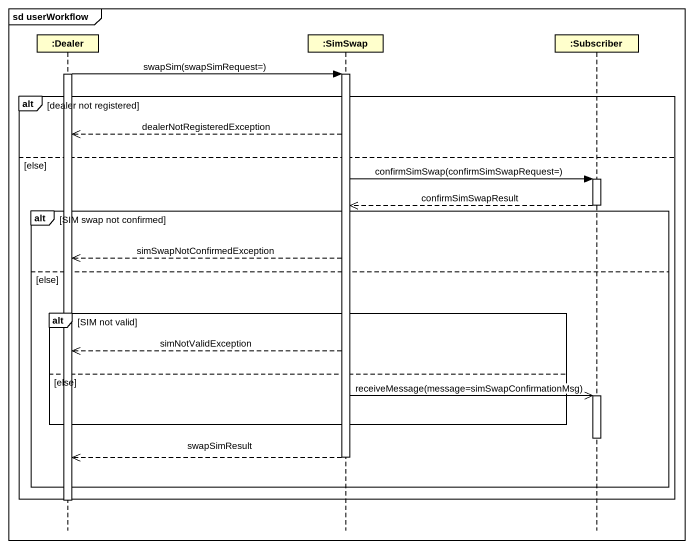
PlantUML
@startuml
mainframe sd userWorkflow
hide footbox
participant ":Dealer" as Dealer
participant ":SimSwap" as SimSwap
participant ":Subscriber" as Subscriber

activate Dealer
Dealer -> SimSwap : swapSim(swapSimRequest=)
activate SimSwap
alt dealer not registered
  SimSwap -->> Dealer : dealerNotRegisteredException
else else
  SimSwap -> Subscriber : confirmSimSwap(confirmSimSwapRequest=)
  activate Subscriber
  Subscriber -->> SimSwap : confirmSimSwapResult
  deactivate Subscriber
  alt SIM swap not confirmed
    SimSwap -->> Dealer : simSwapNotConfirmedException
  else else
    alt SIM not valid
      SimSwap -->> Dealer : simNotValidException
    else else
      SimSwap ->> Subscriber : receiveMessage(message=simSwapConfirmationMsg)
      activate Subscriber
    end
    deactivate Subscriber
    SimSwap -->> Dealer : swapSimResult
    deactivate SimSwap
  end
end
deactivate Dealer
@enduml
